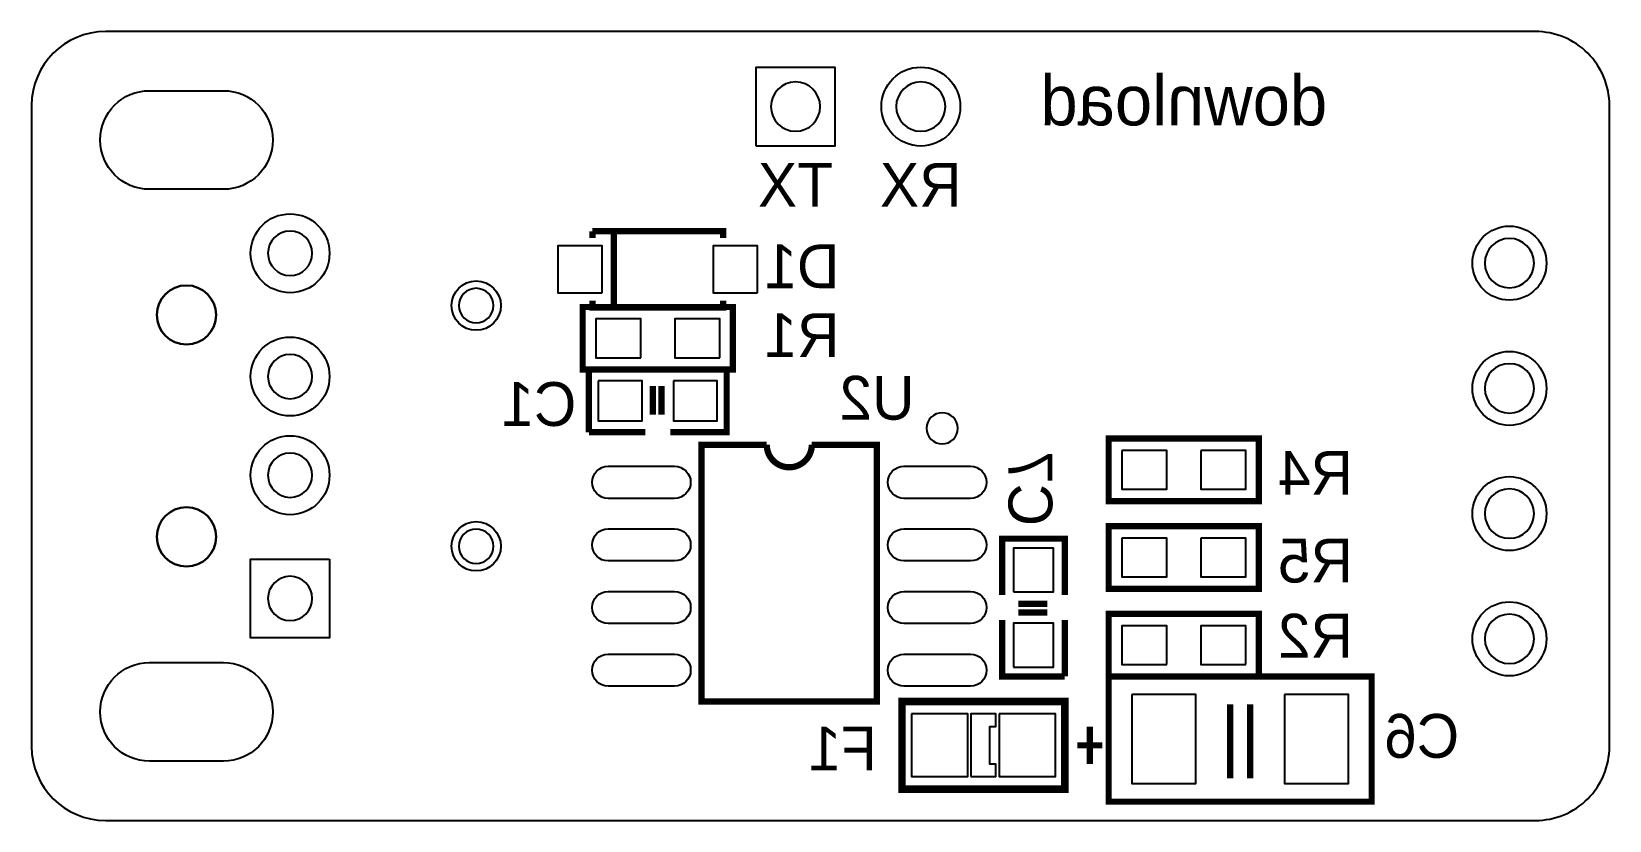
# Model space of a CAD drawing. Extents: x 0 to 32, y 0 to 16.
import ezdxf
from ezdxf.enums import TextEntityAlignment as Align

# ---------------------------------------------------------------- set-up
doc = ezdxf.new("R2010")
doc.units = 0
for name, color, linetype in [('BG_OUTLINE', 120, 'CONTINUOUS'), ('BO_SILKSCREEN_BOTTOM', 4, 'CONTINUOUS'), ('PG_SILKSCREEN_BOTTOM', 4, 'CONTINUOUS'), ('PIN_BOTTOM', 120, 'CONTINUOUS'), ('RE_DISPLAY_TOP', 142, 'CONTINUOUS'), ('RE_SILKSCREEN_BOTTOM', 4, 'CONTINUOUS')]:
    doc.layers.add(name, color=color, linetype=linetype)

msp = doc.modelspace()

# ---------------------------------------------------------------- linework, layer by layer
at = {"layer": 'BG_OUTLINE'}
msp.add_lwpolyline([(1.499997, 0), (30.49999, 0, 0.414216), (32.000012, 1.499997), (32.000012, 14.499996, 0.414217), (30.49999, 15.999993), (1.499997, 15.999993, 0.414213), (0, 14.499996), (0, 1.499997, 0.414212), (1.499997, 0)], format="xyb", dxfattribs=at)
at = {"layer": 'PG_SILKSCREEN_BOTTOM'}
for points, const_width in [([(11.374095, 11.9507), (14.025905, 11.9507), (14.025905, 11.811)], 0.127), ([(11.374095, 11.811), (11.374095, 11.9507)], 0.127), ([(11.811, 11.938), (11.811, 10.414)], 0.127), ([(14.025905, 10.541), (14.025905, 10.4013), (11.374095, 10.4013), (11.374095, 10.541)], 0.127), ([(14.224, 10.414), (11.176, 10.414), (11.176, 9.144), (14.224, 9.144), (14.224, 10.414)], 0.127), ([(12.446, 9.144), (11.303, 9.144), (11.303, 7.874)], 0.127), ([(12.954, 7.874), (14.097, 7.874), (14.097, 9.144), (12.954, 9.144)], 0.127), ([(12.5984, 8.2296), (12.5984, 8.8138)], 0.127), ([(12.7762, 8.2296), (12.7762, 8.8138)], 0.127), ([(11.303, 7.874), (12.446, 7.874)], 0.127), ([(21.844, 6.477), (24.892, 6.477), (24.892, 7.747), (21.844, 7.747), (21.844, 6.477)], 0.127), ([(20.955, 4.572), (20.955, 5.715), (19.685, 5.715), (19.685, 4.572)], 0.127), ([(21.844, 4.699), (24.892, 4.699), (24.892, 5.969), (21.844, 5.969), (21.844, 4.699)], 0.127), ([(20.5994, 4.3942), (20.0152, 4.3942)], 0.127), ([(20.5994, 4.2164), (20.0152, 4.2164)], 0.127), ([(24.892, 4.191), (21.844, 4.191), (21.844, 2.921), (24.892, 2.921), (24.892, 4.191)], 0.127), ([(19.685, 4.064), (19.685, 2.921), (20.955, 2.921)], 0.127), ([(20.955, 2.921), (20.955, 4.064)], 0.127), ([(21.844, 0.381), (27.178, 0.381), (27.178, 2.921), (21.844, 2.921), (21.844, 0.381)], 0.127), ([(17.653, 0.635), (20.955, 0.635), (20.955, 2.413), (17.653, 2.413), (17.653, 0.635)], 0.1524), ([(24.310289, 0.8509), (24.310289, 2.352116)], 0.127), ([(24.711584, 0.8509), (24.711584, 2.352116)], 0.127), ([(21.463, 1.143), (21.463, 1.905)], 0.127), ([(21.209, 1.524), (21.717, 1.524)], 0.127)]:
    msp.add_lwpolyline(points, dxfattribs=dict(at, const_width=const_width))
msp.add_lwpolyline([(18.783198, 7.952994, 1), (18.150802, 7.953006, 1)], format="xyb", close=True, dxfattribs=at)
at = {"layer": 'PG_SILKSCREEN_BOTTOM', "const_width": 0.127}
msp.add_lwpolyline([(14.986, 7.366, -0.14806), (14.9098, 7.62), (13.589, 7.62), (13.589, 2.413), (17.145, 2.413), (17.145, 7.62), (15.8242, 7.62, -0.741875), (14.986, 7.366)], format="xyb", dxfattribs=at)
at = {"layer": 'PG_SILKSCREEN_BOTTOM'}
msp.add_lwpolyline([(19.05, 0.889), (19.558, 0.889), (19.558, 1.143), (19.431, 1.143), (19.431, 1.905), (19.558, 1.905), (19.558, 2.159), (19.05, 2.159)], close=True, dxfattribs=at)
at = {"layer": 'PIN_BOTTOM'}
for points in [[(14.694002, 13.678002), (14.694002, 15.277998), (16.293998, 15.277998), (16.293998, 13.678002)], [(11.574805, 10.700995), (11.574805, 11.651005), (10.675595, 11.651005), (10.675595, 10.700995)], [(14.724405, 10.700995), (14.724405, 11.651005), (13.825195, 11.651005), (13.825195, 10.700995)], [(12.3571, 9.3853), (12.3571, 10.1727), (11.4427, 10.1727), (11.4427, 9.3853)], [(13.9573, 9.3853), (13.9573, 10.1727), (13.0429, 10.1727), (13.0429, 9.3853)], [(11.4935, 8.9154), (11.4935, 8.1026), (12.3825, 8.1026), (12.3825, 8.9154)], [(13.0175, 8.9154), (13.0175, 8.1026), (13.9065, 8.1026), (13.9065, 8.9154)], [(22.1107, 7.5057), (22.1107, 6.7183), (23.0251, 6.7183), (23.0251, 7.5057)], [(23.7109, 7.5057), (23.7109, 6.7183), (24.6253, 6.7183), (24.6253, 7.5057)], [(19.9136, 4.6355), (20.7264, 4.6355), (20.7264, 5.5245), (19.9136, 5.5245)], [(22.1107, 5.7277), (22.1107, 4.9403), (23.0251, 4.9403), (23.0251, 5.7277)], [(23.7109, 5.7277), (23.7109, 4.9403), (24.6253, 4.9403), (24.6253, 5.7277)], [(6.04266, 5.30225), (6.04266, 3.70205), (4.44246, 3.70205), (4.44246, 5.30225)], [(19.9136, 3.1115), (20.7264, 3.1115), (20.7264, 4.0005), (19.9136, 4.0005)], [(23.0251, 3.1623), (23.0251, 3.9497), (22.1107, 3.9497), (22.1107, 3.1623)], [(24.6253, 3.1623), (24.6253, 3.9497), (23.7109, 3.9497), (23.7109, 3.1623)], [(22.311347, 2.551455), (22.311347, 0.750545), (23.611853, 0.750545), (23.611853, 2.551455)], [(25.410147, 2.551455), (25.410147, 0.750545), (26.710653, 0.750545), (26.710653, 2.551455)], [(17.8435, 2.159), (17.8435, 0.889), (18.9865, 0.889), (18.9865, 2.159)], [(19.6215, 2.159), (19.6215, 0.889), (20.7645, 0.889), (20.7645, 2.159)]]:
    msp.add_lwpolyline(points, close=True, dxfattribs=at)
for points in [[(2.39141, 14.800542), (3.892499, 14.800542, -1), (3.892499, 12.801536), (2.39141, 12.801536, -1)], [(13.041719, 6.532905), (11.692903, 6.532905, -1), (11.692903, 7.183095), (13.041719, 7.183095, -1)], [(19.041097, 6.532905), (17.692281, 6.532905, -1), (17.692281, 7.183095), (19.041097, 7.183095, -1)], [(13.041719, 5.262905), (11.692903, 5.262905, -1), (11.692903, 5.913095), (13.041719, 5.913095, -1)], [(19.041097, 5.262905), (17.692281, 5.262905, -1), (17.692281, 5.913095), (19.041097, 5.913095, -1)], [(13.041719, 3.992905), (11.692903, 3.992905, -1), (11.692903, 4.643095), (13.041719, 4.643095, -1)], [(19.041097, 3.992905), (17.692281, 3.992905, -1), (17.692281, 4.643095), (19.041097, 4.643095, -1)], [(2.39141, 3.200463), (3.892499, 3.200463, -1), (3.892499, 1.201458), (2.39141, 1.201458, -1)], [(13.041719, 2.722905), (11.692903, 2.722905, -1), (11.692903, 3.373095), (13.041719, 3.373095, -1)], [(19.041097, 2.722905), (17.692281, 2.722905, -1), (17.692281, 3.373095), (19.041097, 3.373095, -1)]]:
    msp.add_lwpolyline(points, format="xyb", close=True, dxfattribs=at)
for centre, radius in [((18.034, 14.478), 0.799998), ((5.24256, 11.502339), 0.8001), ((29.972, 11.303), 0.750545), ((9.017, 10.441889), 0.500405), ((3.141955, 10.252761), 0.599453), ((5.24256, 9.003055), 0.8001), ((29.972, 8.763), 0.750545), ((5.24256, 7.001561), 0.8001), ((29.972, 6.223), 0.750545), ((3.141955, 5.751855), 0.599453), ((9.017, 5.560111), 0.500405), ((29.972, 3.683), 0.750545)]:
    msp.add_circle(centre, radius, dxfattribs=at)
at = {"layer": 'RE_DISPLAY_TOP'}
for points in [[(15.993999, 14.478, 1), (14.994001, 14.478, 1)], [(18.533999, 14.478, 1), (17.534001, 14.478, 1)], [(5.692165, 11.502339, 1), (4.792955, 11.502339, 1)], [(30.472405, 11.303, 1), (29.471595, 11.303, 1)], [(3.74142, 10.252761, 1), (2.542489, 10.252761, 1)], [(9.367495, 10.441889, 1), (8.666505, 10.441889, 1)], [(5.692165, 9.003055, 1), (4.792955, 9.003055, 1)], [(30.472405, 8.763, 1), (29.471595, 8.763, 1)], [(5.692165, 7.001561, 1), (4.792955, 7.001561, 1)], [(30.472405, 6.223, 1), (29.471595, 6.223, 1)], [(3.74142, 5.751855, 1), (2.542489, 5.751855, 1)], [(9.367495, 5.560111, 1), (8.666505, 5.560111, 1)], [(5.692165, 4.50215, 1), (4.792955, 4.50215, 1)], [(30.472405, 3.683, 1), (29.471595, 3.683, 1)]]:
    msp.add_lwpolyline(points, format="xyb", close=True, dxfattribs=at)

# ---------------------------------------------------------------- texts
at = {"layer": 'BO_SILKSCREEN_BOTTOM', "text_generation_flag": 2}
for s, height, p in [('download', 1.016, (23.368, 14.097)), ('TX', 0.889, (15.494, 12.446)), ('RX', 0.889, (18.034, 12.446))]:
    msp.add_text(s, height=height, dxfattribs=at).set_placement(p, align=Align.CENTER)
at = {"layer": 'RE_SILKSCREEN_BOTTOM', "text_generation_flag": 2}
for s, p in [('D1', (16.383, 10.795)), ('R1', (16.383, 9.398)), ('C1', (11.049, 8.001)), ('R4', (26.797, 6.604)), ('R5', (26.797, 4.826)), ('R2', (26.797, 3.302)), ('F1', (17.145, 1.016))]:
    msp.add_text(s, height=0.889, dxfattribs=at).set_placement(p)
for s, p in [('U2', (17.145, 8.128)), ('C6', (28.194, 1.27))]:
    msp.add_text(s, height=0.889, dxfattribs=at).set_placement(p, align=Align.CENTER)
msp.add_text('C7', height=0.889, rotation=270, dxfattribs=at).set_placement((19.812, 5.969))

doc.saveas('drawing.dxf')
